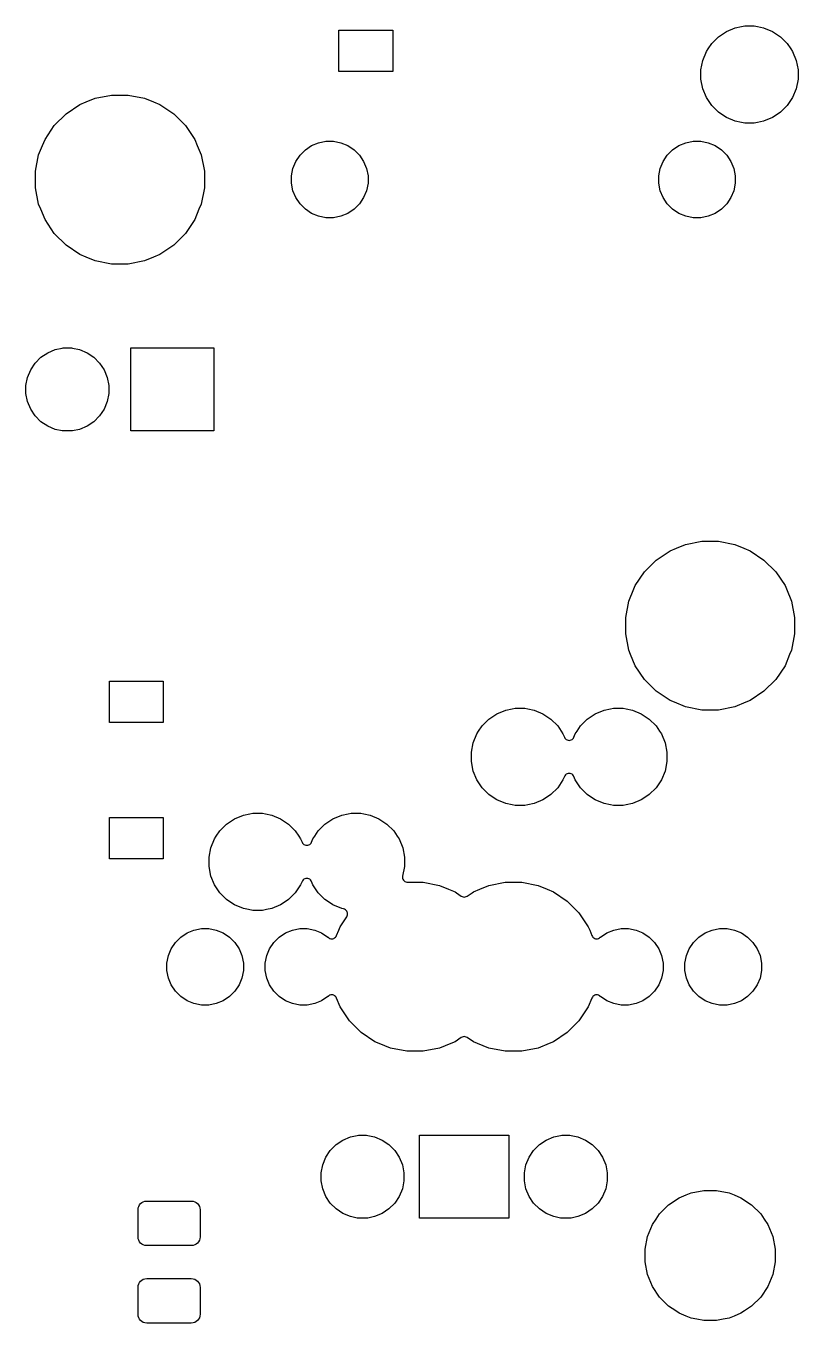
# Model space of a CAD drawing. Extents: x -9 to 373, y -109 to 9.
# Drawn here: x 121.55 to 140.24, y -108.63 to -77.25 of the extents above; entities that cross this region are included whole.
import ezdxf

# ---------------------------------------------------------------- set-up
doc = ezdxf.new("R2010")
doc.units = 0
doc.layers.add('BLACK', color=7, linetype='CONTINUOUS')

msp = doc.modelspace()

# ---------------------------------------------------------------- linework, layer by layer
at = {"layer": 'BLACK', "linetype": 'CONTINUOUS'}
for p, q in [((129.127, -78.351), (129.127, -77.349)), ((129.127, -77.349), (130.429, -77.349)), ((130.429, -77.349), (130.429, -78.351)), ((138.152, -77.6728), (138.315, -77.509)), ((138.315, -77.509), (138.508, -77.3803)), ((138.508, -77.3803), (138.722, -77.2917)), ((138.508, -77.3803), (138.508, -77.3803)), ((138.722, -77.2917), (138.873, -77.2616)), ((138.873, -77.2616), (138.949, -77.2465)), ((138.949, -77.2465), (139.181, -77.2465)), ((139.181, -77.2465), (139.257, -77.2616)), ((139.257, -77.2616), (139.408, -77.2917)), ((139.408, -77.2917), (139.622, -77.3803)), ((139.622, -77.3803), (139.622, -77.3803)), ((139.622, -77.3803), (139.815, -77.509)), ((139.815, -77.509), (139.978, -77.6728)), ((138.023, -77.8655), (138.066, -77.8013)), ((138.066, -77.8013), (138.152, -77.6728)), ((139.978, -77.6728), (140.064, -77.8013)), ((140.064, -77.8013), (140.107, -77.8655)), ((137.889, -78.3067), (137.934, -78.0795)), ((137.934, -78.0795), (138.023, -77.8655)), ((140.107, -77.8655), (140.196, -78.0795)), ((140.196, -78.0795), (140.241, -78.3067)), ((130.429, -78.351), (129.127, -78.351)), ((137.889, -78.5383), (137.889, -78.3067)), ((140.241, -78.3067), (140.241, -78.5383)), ((137.934, -78.7655), (137.889, -78.5383)), ((138.023, -78.9795), (137.934, -78.7655)), ((140.196, -78.7655), (140.107, -78.9795)), ((140.241, -78.5383), (140.196, -78.7655)), ((122.856, -79.1503), (123.011, -79.0865)), ((123.011, -79.0865), (123.229, -78.9962)), ((123.229, -78.9962), (123.624, -78.9176)), ((123.624, -78.9176), (124.026, -78.9176)), ((124.026, -78.9176), (124.421, -78.9962)), ((124.421, -78.9962), (124.639, -79.0865)), ((124.639, -79.0865), (124.794, -79.1503)), ((138.152, -79.1722), (138.023, -78.9795)), ((138.023, -78.9795), (138.023, -78.9795)), ((140.107, -78.9795), (139.978, -79.1722)), ((140.107, -78.9795), (140.107, -78.9795)), ((122.237, -79.659), (122.521, -79.3741)), ((122.521, -79.3741), (122.856, -79.1503)), ((124.794, -79.1503), (125.129, -79.3741)), ((125.129, -79.3741), (125.413, -79.659)), ((138.315, -79.336), (138.152, -79.1722)), ((138.372, -79.3741), (138.315, -79.336)), ((138.508, -79.4647), (138.372, -79.3741)), ((139.758, -79.3741), (139.622, -79.4647)), ((139.815, -79.336), (139.758, -79.3741)), ((139.978, -79.1722), (139.815, -79.336)), ((122.013, -79.9939), (122.237, -79.659)), ((125.413, -79.659), (125.637, -79.9939)), ((138.722, -79.5533), (138.508, -79.4647)), ((138.873, -79.5834), (138.722, -79.5533)), ((138.949, -79.5985), (138.873, -79.5834)), ((139.181, -79.5985), (138.949, -79.5985)), ((139.257, -79.5834), (139.181, -79.5985)), ((139.408, -79.5533), (139.257, -79.5834)), ((139.622, -79.4647), (139.408, -79.5533)), ((121.953, -80.1379), (122.013, -79.9939)), ((125.637, -79.9939), (125.697, -80.1379)), ((121.859, -80.366), (121.953, -80.1379)), ((125.697, -80.1379), (125.791, -80.366)), ((128.186, -80.3722), (128.315, -80.2432)), ((128.315, -80.2432), (128.466, -80.1419)), ((128.466, -80.1419), (128.635, -80.0721)), ((128.635, -80.0721), (128.814, -80.0365)), ((128.814, -80.0365), (128.996, -80.0365)), ((128.996, -80.0365), (129.175, -80.0721)), ((129.175, -80.0721), (129.344, -80.1419)), ((129.344, -80.1419), (129.495, -80.2432)), ((129.495, -80.2432), (129.624, -80.3722)), ((137.076, -80.3722), (137.205, -80.2432)), ((137.205, -80.2432), (137.356, -80.1419)), ((137.356, -80.1419), (137.525, -80.0721)), ((137.525, -80.0721), (137.704, -80.0365)), ((137.704, -80.0365), (137.886, -80.0365)), ((137.886, -80.0365), (138.065, -80.0721)), ((138.065, -80.0721), (138.234, -80.1419)), ((138.234, -80.1419), (138.385, -80.2432)), ((138.385, -80.2432), (138.514, -80.3722)), ((121.78, -80.7611), (121.859, -80.366)), ((125.791, -80.366), (125.87, -80.7611)), ((128.015, -80.6924), (128.084, -80.5239)), ((128.084, -80.5239), (128.186, -80.3722)), ((129.624, -80.3722), (129.726, -80.5239)), ((129.726, -80.5239), (129.795, -80.6924)), ((136.905, -80.6924), (136.974, -80.5239)), ((136.974, -80.5239), (137.076, -80.3722)), ((138.514, -80.3722), (138.616, -80.5239)), ((138.616, -80.5239), (138.685, -80.6924)), ((121.78, -81.1639), (121.78, -80.7611)), ((125.87, -80.7611), (125.87, -81.1639)), ((127.979, -80.8713), (128.015, -80.6924)), ((127.979, -81.0537), (127.979, -80.8713)), ((129.795, -80.6924), (129.831, -80.8713)), ((129.831, -80.8713), (129.831, -81.0537)), ((136.869, -80.8713), (136.905, -80.6924)), ((136.869, -81.0537), (136.869, -80.8713)), ((138.685, -80.6924), (138.721, -80.8713)), ((138.721, -80.8713), (138.721, -81.0537)), ((121.859, -81.559), (121.78, -81.1639)), ((125.87, -81.1639), (125.791, -81.559)), ((128.015, -81.2326), (127.979, -81.0537)), ((128.084, -81.4011), (128.015, -81.2326)), ((129.795, -81.2326), (129.726, -81.4011)), ((129.831, -81.0537), (129.795, -81.2326)), ((136.905, -81.2326), (136.869, -81.0537)), ((136.974, -81.4011), (136.905, -81.2326)), ((138.685, -81.2326), (138.616, -81.4011)), ((138.721, -81.0537), (138.685, -81.2326)), ((121.91, -81.6818), (121.859, -81.559)), ((125.791, -81.559), (125.74, -81.6818)), ((128.186, -81.5528), (128.084, -81.4011)), ((128.315, -81.6818), (128.186, -81.5528)), ((129.624, -81.5528), (129.495, -81.6818)), ((129.726, -81.4011), (129.624, -81.5528)), ((137.076, -81.5528), (136.974, -81.4011)), ((137.205, -81.6818), (137.076, -81.5528)), ((138.514, -81.5528), (138.385, -81.6818)), ((138.616, -81.4011), (138.514, -81.5528)), ((122.013, -81.9311), (121.91, -81.6818)), ((125.74, -81.6818), (125.637, -81.9311)), ((128.466, -81.7831), (128.315, -81.6818)), ((128.635, -81.8529), (128.466, -81.7831)), ((128.814, -81.8885), (128.635, -81.8529)), ((128.996, -81.8885), (128.814, -81.8885)), ((129.175, -81.8529), (128.996, -81.8885)), ((129.344, -81.7831), (129.175, -81.8529)), ((129.495, -81.6818), (129.344, -81.7831)), ((137.356, -81.7831), (137.205, -81.6818)), ((137.525, -81.8529), (137.356, -81.7831)), ((137.704, -81.8885), (137.525, -81.8529)), ((137.886, -81.8885), (137.704, -81.8885)), ((138.065, -81.8529), (137.886, -81.8885)), ((138.234, -81.7831), (138.065, -81.8529)), ((138.385, -81.6818), (138.234, -81.7831)), ((122.237, -82.266), (122.013, -81.9311)), ((125.637, -81.9311), (125.413, -82.266)), ((122.521, -82.5509), (122.237, -82.266)), ((125.413, -82.266), (125.129, -82.5509)), ((122.856, -82.7747), (122.521, -82.5509)), ((123.011, -82.8385), (122.856, -82.7747)), ((123.229, -82.9288), (123.011, -82.8385)), ((124.639, -82.8385), (124.421, -82.9288)), ((124.794, -82.7747), (124.639, -82.8385)), ((125.129, -82.5509), (124.794, -82.7747)), ((123.624, -83.0074), (123.229, -82.9288)), ((124.026, -83.0074), (123.624, -83.0074)), ((124.421, -82.9288), (124.026, -83.0074)), ((122.262, -85.0776), (122.432, -85.0439)), ((122.432, -85.0439), (122.456, -85.039)), ((122.456, -85.039), (122.654, -85.039)), ((122.654, -85.039), (122.678, -85.0439)), ((122.678, -85.0439), (122.848, -85.0776)), ((124.091, -87.046), (124.091, -85.039)), ((124.091, -85.039), (126.099, -85.039)), ((126.099, -85.039), (126.099, -87.046)), ((121.776, -85.4028), (121.915, -85.263)), ((121.915, -85.263), (122.08, -85.1532)), ((122.08, -85.1532), (122.262, -85.0776)), ((122.848, -85.0776), (123.03, -85.1532)), ((123.03, -85.1532), (123.195, -85.263)), ((123.195, -85.263), (123.334, -85.4028)), ((121.59, -85.7498), (121.666, -85.5672)), ((121.666, -85.5672), (121.776, -85.4028)), ((123.334, -85.4028), (123.444, -85.5672)), ((123.444, -85.5672), (123.52, -85.7498)), ((121.551, -85.9437), (121.59, -85.7498)), ((121.551, -86.1413), (121.551, -85.9437)), ((123.52, -85.7498), (123.558, -85.9437)), ((123.558, -85.9437), (123.558, -86.1413)), ((121.59, -86.3352), (121.551, -86.1413)), ((123.558, -86.1413), (123.52, -86.3352)), ((121.666, -86.5178), (121.59, -86.3352)), ((121.776, -86.6822), (121.666, -86.5178)), ((123.444, -86.5178), (123.334, -86.6822)), ((123.52, -86.3352), (123.444, -86.5178)), ((121.915, -86.822), (121.776, -86.6822)), ((122.08, -86.9318), (121.915, -86.822)), ((122.262, -87.0074), (122.08, -86.9318)), ((123.03, -86.9318), (122.848, -87.0074)), ((123.195, -86.822), (123.03, -86.9318)), ((123.334, -86.6822), (123.195, -86.822)), ((122.429, -87.0405), (122.262, -87.0074)), ((122.456, -87.046), (122.429, -87.0405)), ((122.654, -87.046), (122.456, -87.046)), ((122.681, -87.0405), (122.654, -87.046)), ((122.848, -87.0074), (122.681, -87.0405)), ((126.099, -87.046), (124.091, -87.046)), ((137.516, -89.7912), (137.911, -89.7126)), ((137.911, -89.7126), (138.314, -89.7126)), ((138.314, -89.7126), (138.709, -89.7912)), ((136.809, -90.1691), (137.144, -89.9453)), ((137.144, -89.9453), (137.298, -89.8815)), ((137.298, -89.8815), (137.516, -89.7912)), ((138.709, -89.7912), (138.927, -89.8815)), ((138.927, -89.8815), (139.081, -89.9453)), ((139.081, -89.9453), (139.416, -90.1691)), ((136.524, -90.454), (136.809, -90.1691)), ((139.416, -90.1691), (139.701, -90.454)), ((136.3, -90.7889), (136.524, -90.454)), ((139.701, -90.454), (139.925, -90.7889)), ((136.146, -91.161), (136.267, -90.8682)), ((136.267, -90.8682), (136.3, -90.7889)), ((139.925, -90.7889), (139.958, -90.8682)), ((139.958, -90.8682), (140.079, -91.161)), ((136.068, -91.5561), (136.146, -91.161)), ((140.079, -91.161), (140.157, -91.5561)), ((136.068, -91.9589), (136.068, -91.5561)), ((140.157, -91.5561), (140.157, -91.9589)), ((136.146, -92.354), (136.068, -91.9589)), ((140.157, -91.9589), (140.079, -92.354)), ((136.188, -92.4538), (136.146, -92.354)), ((136.3, -92.7261), (136.188, -92.4538)), ((140.037, -92.4538), (139.925, -92.7261)), ((140.079, -92.354), (140.037, -92.4538)), ((136.524, -93.061), (136.3, -92.7261)), ((139.925, -92.7261), (139.701, -93.061)), ((123.571, -94.101), (123.571, -93.099)), ((123.571, -93.099), (124.873, -93.099)), ((124.873, -93.099), (124.873, -94.101)), ((136.809, -93.3459), (136.524, -93.061)), ((139.701, -93.061), (139.416, -93.3459)), ((137.144, -93.5697), (136.809, -93.3459)), ((139.416, -93.3459), (139.081, -93.5697)), ((132.952, -93.8903), (133.166, -93.8017)), ((133.166, -93.8017), (133.317, -93.7716)), ((133.317, -93.7716), (133.393, -93.7565)), ((133.393, -93.7565), (133.625, -93.7565)), ((133.625, -93.7565), (133.7, -93.7716)), ((133.7, -93.7716), (133.852, -93.8017)), ((133.852, -93.8017), (134.066, -93.8903)), ((135.333, -93.8903), (135.547, -93.8017)), ((135.547, -93.8017), (135.698, -93.7716)), ((135.698, -93.7716), (135.774, -93.7565)), ((135.774, -93.7565), (136.006, -93.7565)), ((136.006, -93.7565), (136.082, -93.7716)), ((136.082, -93.7716), (136.233, -93.8017)), ((136.233, -93.8017), (136.447, -93.8903)), ((137.246, -93.6118), (137.144, -93.5697)), ((137.516, -93.7238), (137.246, -93.6118)), ((137.911, -93.8024), (137.516, -93.7238)), ((138.314, -93.8024), (137.911, -93.8024)), ((138.709, -93.7238), (138.314, -93.8024)), ((138.979, -93.6118), (138.709, -93.7238)), ((139.081, -93.5697), (138.979, -93.6118)), ((124.873, -94.101), (123.571, -94.101)), ((132.595, -94.1828), (132.759, -94.019)), ((132.759, -94.019), (132.952, -93.8903)), ((132.952, -93.8903), (132.952, -93.8903)), ((134.066, -93.8903), (134.066, -93.8903)), ((134.066, -93.8903), (134.258, -94.019)), ((134.258, -94.019), (134.422, -94.1828)), ((134.977, -94.1828), (135.14, -94.019)), ((135.14, -94.019), (135.333, -93.8903)), ((135.333, -93.8903), (135.333, -93.8903)), ((136.447, -93.8903), (136.447, -93.8903)), ((136.447, -93.8903), (136.64, -94.019)), ((136.64, -94.019), (136.803, -94.1828)), ((132.378, -94.5895), (132.467, -94.3755)), ((132.467, -94.3755), (132.509, -94.3113)), ((132.509, -94.3113), (132.595, -94.1828)), ((134.422, -94.1828), (134.508, -94.3113)), ((134.508, -94.3113), (134.551, -94.3755)), ((134.551, -94.3755), (134.584, -94.4551)), ((134.584, -94.4551), (134.595, -94.4767)), ((134.803, -94.4767), (134.815, -94.4551)), ((134.815, -94.4551), (134.848, -94.3755)), ((134.848, -94.3755), (134.891, -94.3113)), ((134.891, -94.3113), (134.977, -94.1828)), ((136.803, -94.1828), (136.889, -94.3113)), ((136.889, -94.3113), (136.932, -94.3755)), ((136.932, -94.3755), (137.021, -94.5895)), ((132.333, -94.8167), (132.378, -94.5895)), ((134.595, -94.4767), (134.611, -94.4956)), ((134.611, -94.4956), (134.63, -94.5112)), ((134.63, -94.5112), (134.652, -94.5227)), ((134.652, -94.5227), (134.675, -94.5298)), ((134.675, -94.5298), (134.699, -94.5322)), ((134.699, -94.5322), (134.724, -94.5298)), ((134.724, -94.5298), (134.747, -94.5227)), ((134.747, -94.5227), (134.769, -94.5112)), ((134.769, -94.5112), (134.788, -94.4956)), ((134.788, -94.4956), (134.803, -94.4767)), ((137.021, -94.5895), (137.066, -94.8167)), ((132.333, -95.0483), (132.333, -94.8167)), ((132.378, -95.2755), (132.333, -95.0483)), ((137.066, -95.0483), (137.021, -95.2755)), ((137.066, -94.8167), (137.066, -95.0483)), ((132.467, -95.4895), (132.378, -95.2755)), ((134.584, -95.4099), (134.551, -95.4895)), ((134.595, -95.3883), (134.584, -95.4099)), ((134.611, -95.3694), (134.595, -95.3883)), ((134.63, -95.3538), (134.611, -95.3694)), ((134.652, -95.3423), (134.63, -95.3538)), ((134.675, -95.3352), (134.652, -95.3423)), ((134.699, -95.3328), (134.675, -95.3352)), ((134.724, -95.3352), (134.699, -95.3328)), ((134.747, -95.3423), (134.724, -95.3352)), ((134.769, -95.3538), (134.747, -95.3423)), ((134.788, -95.3694), (134.769, -95.3538)), ((134.803, -95.3883), (134.788, -95.3694)), ((134.815, -95.4099), (134.803, -95.3883)), ((134.848, -95.4895), (134.815, -95.4099)), ((137.021, -95.2755), (136.932, -95.4895)), ((132.595, -95.6822), (132.467, -95.4895)), ((132.467, -95.4895), (132.467, -95.4895)), ((132.759, -95.846), (132.595, -95.6822)), ((134.422, -95.6822), (134.258, -95.846)), ((134.551, -95.4895), (134.422, -95.6822)), ((134.551, -95.4895), (134.551, -95.4895)), ((134.977, -95.6822), (134.848, -95.4895)), ((134.848, -95.4895), (134.848, -95.4895)), ((135.14, -95.846), (134.977, -95.6822)), ((136.803, -95.6822), (136.64, -95.846)), ((136.932, -95.4895), (136.803, -95.6822)), ((136.932, -95.4895), (136.932, -95.4895)), ((132.888, -95.9318), (132.759, -95.846)), ((132.952, -95.9747), (132.888, -95.9318)), ((133.166, -96.0633), (132.952, -95.9747)), ((134.066, -95.9747), (133.852, -96.0633)), ((134.13, -95.9318), (134.066, -95.9747)), ((134.258, -95.846), (134.13, -95.9318)), ((135.269, -95.9318), (135.14, -95.846)), ((135.333, -95.9747), (135.269, -95.9318)), ((135.547, -96.0633), (135.333, -95.9747)), ((136.447, -95.9747), (136.233, -96.0633)), ((136.511, -95.9318), (136.447, -95.9747)), ((136.64, -95.846), (136.511, -95.9318)), ((126.602, -96.4303), (126.816, -96.3417)), ((126.816, -96.3417), (126.967, -96.3116)), ((126.967, -96.3116), (127.043, -96.2965)), ((127.043, -96.2965), (127.275, -96.2965)), ((127.275, -96.2965), (127.35, -96.3116)), ((127.35, -96.3116), (127.502, -96.3417)), ((127.502, -96.3417), (127.716, -96.4303)), ((128.983, -96.4303), (129.197, -96.3417)), ((129.197, -96.3417), (129.348, -96.3116)), ((129.348, -96.3116), (129.424, -96.2965)), ((129.424, -96.2965), (129.656, -96.2965)), ((129.656, -96.2965), (129.732, -96.3116)), ((129.732, -96.3116), (129.883, -96.3417)), ((129.883, -96.3417), (130.097, -96.4303)), ((133.317, -96.0934), (133.166, -96.0633)), ((133.393, -96.1085), (133.317, -96.0934)), ((133.625, -96.1085), (133.393, -96.1085)), ((133.7, -96.0934), (133.625, -96.1085)), ((133.852, -96.0633), (133.7, -96.0934)), ((135.698, -96.0934), (135.547, -96.0633)), ((135.774, -96.1085), (135.698, -96.0934)), ((136.006, -96.1085), (135.774, -96.1085)), ((136.082, -96.0934), (136.006, -96.1085)), ((136.233, -96.0633), (136.082, -96.0934)), ((123.571, -97.401), (123.571, -96.399)), ((123.571, -96.399), (124.873, -96.399)), ((124.873, -96.399), (124.873, -97.401)), ((126.245, -96.7228), (126.409, -96.559)), ((126.409, -96.559), (126.602, -96.4303)), ((126.602, -96.4303), (126.602, -96.4303)), ((127.716, -96.4303), (127.716, -96.4303)), ((127.716, -96.4303), (127.908, -96.559)), ((127.908, -96.559), (128.072, -96.7228)), ((128.627, -96.7228), (128.79, -96.559)), ((128.79, -96.559), (128.983, -96.4303)), ((128.983, -96.4303), (128.983, -96.4303)), ((130.097, -96.4303), (130.097, -96.4303)), ((130.097, -96.4303), (130.29, -96.559)), ((130.29, -96.559), (130.453, -96.7228)), ((126.028, -97.1295), (126.117, -96.9155)), ((126.117, -96.9155), (126.159, -96.8513)), ((126.159, -96.8513), (126.245, -96.7228)), ((128.072, -96.7228), (128.158, -96.8513)), ((128.158, -96.8513), (128.201, -96.9155)), ((128.201, -96.9155), (128.234, -96.9951)), ((128.465, -96.9951), (128.498, -96.9155)), ((128.498, -96.9155), (128.541, -96.8513)), ((128.541, -96.8513), (128.627, -96.7228)), ((130.453, -96.7228), (130.539, -96.8513)), ((130.539, -96.8513), (130.582, -96.9155)), ((130.582, -96.9155), (130.671, -97.1295)), ((125.983, -97.3567), (126.028, -97.1295)), ((128.234, -96.9951), (128.245, -97.0167)), ((128.245, -97.0167), (128.261, -97.0356)), ((128.261, -97.0356), (128.28, -97.0512)), ((128.28, -97.0512), (128.302, -97.0627)), ((128.302, -97.0627), (128.325, -97.0698)), ((128.325, -97.0698), (128.349, -97.0722)), ((128.349, -97.0722), (128.374, -97.0698)), ((128.374, -97.0698), (128.397, -97.0627)), ((128.397, -97.0627), (128.419, -97.0512)), ((128.419, -97.0512), (128.438, -97.0356)), ((128.438, -97.0356), (128.453, -97.0167)), ((128.453, -97.0167), (128.465, -96.9951)), ((130.671, -97.1295), (130.671, -97.1295)), ((130.671, -97.1295), (130.716, -97.3567)), ((124.873, -97.401), (123.571, -97.401)), ((125.983, -97.5883), (125.983, -97.3567)), ((126.028, -97.8155), (125.983, -97.5883)), ((130.716, -97.5883), (130.67, -97.8182)), ((130.716, -97.3567), (130.716, -97.5883)), ((126.117, -98.0295), (126.028, -97.8155)), ((128.261, -97.9094), (128.245, -97.9283)), ((128.28, -97.8938), (128.261, -97.9094)), ((128.302, -97.8823), (128.28, -97.8938)), ((128.325, -97.8752), (128.302, -97.8823)), ((128.349, -97.8728), (128.325, -97.8752)), ((128.374, -97.8752), (128.349, -97.8728)), ((128.397, -97.8823), (128.374, -97.8752)), ((128.419, -97.8938), (128.397, -97.8823)), ((128.438, -97.9094), (128.419, -97.8938)), ((128.453, -97.9283), (128.438, -97.9094)), ((130.67, -97.8182), (130.668, -97.8426)), ((130.668, -97.8426), (130.67, -97.867)), ((130.67, -97.867), (130.677, -97.8904)), ((130.677, -97.8904), (130.689, -97.912)), ((130.689, -97.912), (130.704, -97.931)), ((126.245, -98.2222), (126.117, -98.0295)), ((126.117, -98.0295), (126.117, -98.0295)), ((126.409, -98.386), (126.245, -98.2222)), ((128.072, -98.2222), (127.908, -98.386)), ((128.201, -98.0295), (128.072, -98.2222)), ((128.234, -97.9499), (128.201, -98.0295)), ((128.201, -98.0295), (128.201, -98.0295)), ((128.245, -97.9283), (128.234, -97.9499)), ((128.465, -97.9499), (128.453, -97.9283)), ((128.498, -98.0295), (128.465, -97.9499)), ((128.627, -98.2222), (128.498, -98.0295)), ((128.498, -98.0295), (128.498, -98.0295)), ((128.79, -98.386), (128.627, -98.2222)), ((130.704, -97.931), (130.723, -97.9465)), ((130.723, -97.9465), (130.745, -97.9581)), ((130.745, -97.9581), (130.768, -97.9652)), ((130.768, -97.9652), (130.793, -97.9676)), ((130.793, -97.9676), (131.17, -97.9676)), ((131.17, -97.9676), (131.565, -98.0462)), ((131.565, -98.0462), (131.783, -98.1365)), ((131.783, -98.1365), (131.937, -98.2003)), ((131.937, -98.2003), (131.97, -98.2222)), ((131.97, -98.2222), (132.09, -98.3023)), ((132.229, -98.3023), (132.349, -98.2222)), ((132.349, -98.2222), (132.381, -98.2003)), ((132.381, -98.2003), (132.536, -98.1365)), ((132.536, -98.1365), (132.754, -98.0462)), ((132.754, -98.0462), (133.149, -97.9676)), ((133.149, -97.9676), (133.551, -97.9676)), ((133.551, -97.9676), (133.946, -98.0462)), ((133.946, -98.0462), (134.164, -98.1365)), ((134.164, -98.1365), (134.319, -98.2003)), ((134.319, -98.2003), (134.654, -98.4241)), ((126.466, -98.4241), (126.409, -98.386)), ((126.602, -98.5147), (126.466, -98.4241)), ((126.816, -98.6033), (126.602, -98.5147)), ((127.716, -98.5147), (127.502, -98.6033)), ((127.851, -98.4241), (127.716, -98.5147)), ((127.908, -98.386), (127.851, -98.4241)), ((128.847, -98.4241), (128.79, -98.386)), ((128.983, -98.5147), (128.847, -98.4241)), ((129.197, -98.6033), (128.983, -98.5147)), ((132.09, -98.3023), (132.112, -98.3138)), ((132.112, -98.3138), (132.135, -98.3209)), ((132.135, -98.3209), (132.159, -98.3233)), ((132.159, -98.3233), (132.184, -98.3209)), ((132.184, -98.3209), (132.207, -98.3138)), ((132.207, -98.3138), (132.229, -98.3023)), ((134.654, -98.4241), (134.938, -98.709)), ((126.94, -98.6281), (126.816, -98.6033)), ((127.043, -98.6485), (126.94, -98.6281)), ((127.275, -98.6485), (127.043, -98.6485)), ((127.377, -98.6281), (127.275, -98.6485)), ((127.502, -98.6033), (127.377, -98.6281)), ((129.157, -99.0439), (129.317, -98.8034)), ((129.238, -98.6114), (129.197, -98.6033)), ((129.261, -98.6185), (129.238, -98.6114)), ((129.283, -98.6301), (129.261, -98.6185)), ((129.302, -98.6456), (129.283, -98.6301)), ((129.317, -98.6646), (129.302, -98.6456)), ((129.329, -98.6862), (129.317, -98.6646)), ((129.317, -98.8034), (129.329, -98.7818)), ((129.336, -98.7096), (129.329, -98.6862)), ((129.329, -98.7818), (129.336, -98.7584)), ((129.338, -98.734), (129.336, -98.7096)), ((129.336, -98.7584), (129.338, -98.734)), ((134.938, -98.709), (135.162, -99.0439)), ((125.45, -99.1919), (125.619, -99.1221)), ((125.619, -99.1221), (125.798, -99.0865)), ((125.798, -99.0865), (125.98, -99.0865)), ((125.98, -99.0865), (126.159, -99.1221)), ((126.159, -99.1221), (126.327, -99.1919)), ((127.831, -99.1919), (128, -99.1221)), ((128, -99.1221), (128.179, -99.0865)), ((128.179, -99.0865), (128.361, -99.0865)), ((128.361, -99.0865), (128.54, -99.1221)), ((128.54, -99.1221), (128.709, -99.1919)), ((129.068, -99.2569), (129.121, -99.129)), ((129.121, -99.129), (129.157, -99.0439)), ((135.162, -99.0439), (135.197, -99.129)), ((135.197, -99.129), (135.25, -99.2569)), ((135.61, -99.1919), (135.779, -99.1221)), ((135.779, -99.1221), (135.958, -99.0865)), ((135.958, -99.0865), (136.14, -99.0865)), ((136.14, -99.0865), (136.319, -99.1221)), ((136.319, -99.1221), (136.487, -99.1919)), ((137.991, -99.1919), (138.16, -99.1221)), ((138.16, -99.1221), (138.339, -99.0865)), ((138.339, -99.0865), (138.521, -99.0865)), ((138.521, -99.0865), (138.7, -99.1221)), ((138.7, -99.1221), (138.869, -99.1919)), ((125.068, -99.5739), (125.169, -99.4222)), ((125.169, -99.4222), (125.298, -99.2932)), ((125.298, -99.2932), (125.45, -99.1919)), ((126.327, -99.1919), (126.479, -99.2932)), ((126.479, -99.2932), (126.608, -99.4222)), ((126.608, -99.4222), (126.709, -99.5739)), ((127.449, -99.5739), (127.551, -99.4222)), ((127.551, -99.4222), (127.68, -99.2932)), ((127.68, -99.2932), (127.831, -99.1919)), ((128.709, -99.1919), (128.86, -99.2932)), ((128.86, -99.2932), (128.864, -99.2974)), ((128.864, -99.2974), (128.883, -99.313)), ((128.883, -99.313), (128.905, -99.3245)), ((128.905, -99.3245), (128.928, -99.3316)), ((128.928, -99.3316), (128.953, -99.334)), ((128.953, -99.334), (128.977, -99.3316)), ((128.977, -99.3316), (129.001, -99.3245)), ((129.001, -99.3245), (129.022, -99.313)), ((129.022, -99.313), (129.041, -99.2974)), ((129.041, -99.2974), (129.057, -99.2785)), ((129.057, -99.2785), (129.068, -99.2569)), ((135.25, -99.2569), (135.262, -99.2785)), ((135.262, -99.2785), (135.277, -99.2974)), ((135.277, -99.2974), (135.296, -99.313)), ((135.296, -99.313), (135.318, -99.3245)), ((135.318, -99.3245), (135.341, -99.3316)), ((135.341, -99.3316), (135.366, -99.334)), ((135.366, -99.334), (135.39, -99.3316)), ((135.39, -99.3316), (135.414, -99.3245)), ((135.414, -99.3245), (135.435, -99.313)), ((135.435, -99.313), (135.454, -99.2974)), ((135.454, -99.2974), (135.458, -99.2932)), ((135.458, -99.2932), (135.61, -99.1919)), ((136.487, -99.1919), (136.639, -99.2932)), ((136.639, -99.2932), (136.768, -99.4222)), ((136.768, -99.4222), (136.869, -99.5739)), ((137.609, -99.5739), (137.711, -99.4222)), ((137.711, -99.4222), (137.84, -99.2932)), ((137.84, -99.2932), (137.991, -99.1919)), ((138.869, -99.1919), (139.02, -99.2932)), ((139.02, -99.2932), (139.149, -99.4222)), ((139.149, -99.4222), (139.251, -99.5739)), ((124.963, -99.9213), (124.998, -99.7424)), ((124.998, -99.7424), (125.068, -99.5739)), ((126.709, -99.5739), (126.779, -99.7424)), ((126.779, -99.7424), (126.815, -99.9213)), ((127.344, -99.9213), (127.38, -99.7424)), ((127.38, -99.7424), (127.449, -99.5739)), ((136.869, -99.5739), (136.939, -99.7424)), ((136.939, -99.7424), (136.975, -99.9213)), ((137.504, -99.9213), (137.54, -99.7424)), ((137.54, -99.7424), (137.609, -99.5739)), ((139.251, -99.5739), (139.32, -99.7424)), ((139.32, -99.7424), (139.356, -99.9213)), ((124.963, -100.104), (124.963, -99.9213)), ((124.998, -100.283), (124.963, -100.104)), ((126.815, -100.104), (126.779, -100.283)), ((126.815, -99.9213), (126.815, -100.104)), ((127.344, -100.104), (127.344, -99.9213)), ((127.38, -100.283), (127.344, -100.104)), ((136.975, -100.104), (136.939, -100.283)), ((136.975, -99.9213), (136.975, -100.104)), ((137.504, -100.104), (137.504, -99.9213)), ((137.54, -100.283), (137.504, -100.104)), ((139.356, -100.104), (139.32, -100.283)), ((139.356, -99.9213), (139.356, -100.104)), ((125.068, -100.451), (124.998, -100.283)), ((126.779, -100.283), (126.709, -100.451)), ((127.449, -100.451), (127.38, -100.283)), ((136.939, -100.283), (136.869, -100.451)), ((137.609, -100.451), (137.54, -100.283)), ((139.32, -100.283), (139.251, -100.451)), ((125.169, -100.603), (125.068, -100.451)), ((125.298, -100.732), (125.169, -100.603)), ((125.45, -100.833), (125.298, -100.732)), ((126.479, -100.732), (126.327, -100.833)), ((126.608, -100.603), (126.479, -100.732)), ((126.709, -100.451), (126.608, -100.603)), ((127.551, -100.603), (127.449, -100.451)), ((127.68, -100.732), (127.551, -100.603)), ((127.831, -100.833), (127.68, -100.732)), ((128.86, -100.732), (128.709, -100.833)), ((128.864, -100.728), (128.86, -100.732)), ((128.883, -100.712), (128.864, -100.728)), ((128.905, -100.7), (128.883, -100.712)), ((128.928, -100.693), (128.905, -100.7)), ((128.953, -100.691), (128.928, -100.693)), ((128.977, -100.693), (128.953, -100.691)), ((129.001, -100.7), (128.977, -100.693)), ((129.022, -100.712), (129.001, -100.7)), ((129.041, -100.728), (129.022, -100.712)), ((129.057, -100.747), (129.041, -100.728)), ((129.068, -100.768), (129.057, -100.747)), ((135.262, -100.747), (135.25, -100.768)), ((135.277, -100.728), (135.262, -100.747)), ((135.296, -100.712), (135.277, -100.728)), ((135.318, -100.7), (135.296, -100.712)), ((135.341, -100.693), (135.318, -100.7)), ((135.366, -100.691), (135.341, -100.693)), ((135.39, -100.693), (135.366, -100.691)), ((135.414, -100.7), (135.39, -100.693)), ((135.435, -100.712), (135.414, -100.7)), ((135.454, -100.728), (135.435, -100.712)), ((135.458, -100.732), (135.454, -100.728)), ((135.61, -100.833), (135.458, -100.732)), ((136.639, -100.732), (136.487, -100.833)), ((136.768, -100.603), (136.639, -100.732)), ((136.869, -100.451), (136.768, -100.603)), ((137.711, -100.603), (137.609, -100.451)), ((137.84, -100.732), (137.711, -100.603)), ((137.991, -100.833), (137.84, -100.732)), ((139.02, -100.732), (138.869, -100.833)), ((139.149, -100.603), (139.02, -100.732)), ((139.251, -100.451), (139.149, -100.603)), ((125.619, -100.903), (125.45, -100.833)), ((125.798, -100.938), (125.619, -100.903)), ((125.98, -100.938), (125.798, -100.938)), ((126.159, -100.903), (125.98, -100.938)), ((126.327, -100.833), (126.159, -100.903)), ((128, -100.903), (127.831, -100.833)), ((128.179, -100.938), (128, -100.903)), ((128.361, -100.938), (128.179, -100.938)), ((128.54, -100.903), (128.361, -100.938)), ((128.709, -100.833), (128.54, -100.903)), ((129.157, -100.981), (129.068, -100.768)), ((129.38, -101.316), (129.157, -100.981)), ((135.162, -100.981), (134.938, -101.316)), ((135.25, -100.768), (135.162, -100.981)), ((135.779, -100.903), (135.61, -100.833)), ((135.958, -100.938), (135.779, -100.903)), ((136.14, -100.938), (135.958, -100.938)), ((136.319, -100.903), (136.14, -100.938)), ((136.487, -100.833), (136.319, -100.903)), ((138.16, -100.903), (137.991, -100.833)), ((138.339, -100.938), (138.16, -100.903)), ((138.521, -100.938), (138.339, -100.938)), ((138.7, -100.903), (138.521, -100.938)), ((138.869, -100.833), (138.7, -100.903)), ((129.665, -101.601), (129.38, -101.316)), ((134.938, -101.316), (134.654, -101.601)), ((130, -101.825), (129.665, -101.601)), ((134.654, -101.601), (134.319, -101.825)), ((130.101, -101.866), (130, -101.825)), ((130.372, -101.979), (130.101, -101.866)), ((130.767, -102.057), (130.372, -101.979)), ((131.565, -101.979), (131.17, -102.057)), ((131.837, -101.866), (131.565, -101.979)), ((131.937, -101.825), (131.837, -101.866)), ((132.09, -101.723), (131.937, -101.825)), ((132.112, -101.711), (132.09, -101.723)), ((132.135, -101.704), (132.112, -101.711)), ((132.159, -101.702), (132.135, -101.704)), ((132.184, -101.704), (132.159, -101.702)), ((132.207, -101.711), (132.184, -101.704)), ((132.229, -101.723), (132.207, -101.711)), ((132.381, -101.825), (132.229, -101.723)), ((132.482, -101.866), (132.381, -101.825)), ((132.754, -101.979), (132.482, -101.866)), ((133.149, -102.057), (132.754, -101.979)), ((133.946, -101.979), (133.551, -102.057)), ((134.218, -101.866), (133.946, -101.979)), ((134.319, -101.825), (134.218, -101.866)), ((131.17, -102.057), (130.767, -102.057)), ((133.551, -102.057), (133.149, -102.057)), ((129.223, -104.203), (129.406, -104.128)), ((129.406, -104.128), (129.572, -104.094)), ((129.572, -104.094), (129.6, -104.089)), ((129.6, -104.089), (129.798, -104.089)), ((129.798, -104.089), (129.825, -104.094)), ((129.825, -104.094), (129.991, -104.128)), ((129.991, -104.128), (130.174, -104.203)), ((131.076, -106.096), (131.076, -104.089)), ((131.076, -104.089), (133.242, -104.089)), ((133.242, -104.089), (133.242, -106.096)), ((134.145, -104.203), (134.327, -104.128)), ((134.327, -104.128), (134.494, -104.094)), ((134.494, -104.094), (134.521, -104.089)), ((134.521, -104.089), (134.719, -104.089)), ((134.719, -104.089), (134.746, -104.094)), ((134.746, -104.094), (134.913, -104.128)), ((134.913, -104.128), (135.095, -104.203)), ((128.809, -104.617), (128.919, -104.453)), ((128.919, -104.453), (129.059, -104.313)), ((129.059, -104.313), (129.223, -104.203)), ((130.174, -104.203), (130.338, -104.313)), ((130.338, -104.313), (130.478, -104.453)), ((130.478, -104.453), (130.588, -104.617)), ((133.731, -104.617), (133.841, -104.453)), ((133.841, -104.453), (133.98, -104.313)), ((133.98, -104.313), (134.145, -104.203)), ((135.095, -104.203), (135.26, -104.313)), ((135.26, -104.313), (135.399, -104.453)), ((135.399, -104.453), (135.509, -104.617)), ((128.695, -104.994), (128.734, -104.8)), ((128.734, -104.8), (128.809, -104.617)), ((130.588, -104.617), (130.664, -104.8)), ((130.664, -104.8), (130.702, -104.994)), ((133.617, -104.994), (133.655, -104.8)), ((133.655, -104.8), (133.731, -104.617)), ((135.509, -104.617), (135.585, -104.8)), ((135.585, -104.8), (135.624, -104.994)), ((128.695, -105.191), (128.695, -104.994)), ((130.702, -104.994), (130.702, -105.191)), ((133.617, -105.191), (133.617, -104.994)), ((135.624, -104.994), (135.624, -105.191)), ((128.734, -105.385), (128.695, -105.191)), ((128.809, -105.568), (128.734, -105.385)), ((130.664, -105.385), (130.588, -105.568)), ((130.702, -105.191), (130.664, -105.385)), ((133.655, -105.385), (133.617, -105.191)), ((133.731, -105.568), (133.655, -105.385)), ((135.585, -105.385), (135.509, -105.568)), ((135.624, -105.191), (135.585, -105.385)), ((137.653, -105.483), (137.957, -105.422)), ((137.957, -105.422), (138.268, -105.422)), ((138.268, -105.422), (138.572, -105.483)), ((124.3, -105.772), (124.326, -105.741)), ((124.326, -105.741), (124.357, -105.716)), ((124.357, -105.716), (124.392, -105.697)), ((124.392, -105.697), (124.431, -105.685)), ((124.431, -105.685), (124.478, -105.68)), ((124.478, -105.68), (125.554, -105.68)), ((125.554, -105.68), (125.6, -105.685)), ((125.6, -105.685), (125.639, -105.697)), ((125.639, -105.697), (125.674, -105.716)), ((125.674, -105.716), (125.706, -105.741)), ((125.706, -105.741), (125.731, -105.772)), ((128.919, -105.732), (128.809, -105.568)), ((129.059, -105.872), (128.919, -105.732)), ((130.478, -105.732), (130.338, -105.872)), ((130.588, -105.568), (130.478, -105.732)), ((133.841, -105.732), (133.731, -105.568)), ((133.98, -105.872), (133.841, -105.732)), ((135.399, -105.732), (135.26, -105.872)), ((135.509, -105.568), (135.399, -105.732)), ((137.108, -105.774), (137.366, -105.602)), ((137.366, -105.602), (137.534, -105.532)), ((137.366, -105.602), (137.366, -105.602)), ((137.534, -105.532), (137.653, -105.483)), ((138.572, -105.483), (138.691, -105.532)), ((138.691, -105.532), (138.859, -105.602)), ((138.859, -105.602), (138.859, -105.602)), ((138.859, -105.602), (139.117, -105.774)), ((124.265, -105.893), (124.269, -105.847)), ((124.265, -106.544), (124.265, -105.893)), ((124.269, -105.847), (124.281, -105.808)), ((124.281, -105.808), (124.3, -105.772)), ((125.731, -105.772), (125.75, -105.808)), ((125.75, -105.808), (125.762, -105.847)), ((125.762, -105.847), (125.767, -105.893)), ((125.767, -105.893), (125.767, -106.544)), ((129.223, -105.982), (129.059, -105.872)), ((129.406, -106.057), (129.223, -105.982)), ((129.572, -106.091), (129.406, -106.057)), ((129.991, -106.057), (129.825, -106.091)), ((130.174, -105.982), (129.991, -106.057)), ((130.338, -105.872), (130.174, -105.982)), ((134.145, -105.982), (133.98, -105.872)), ((134.327, -106.057), (134.145, -105.982)), ((134.494, -106.091), (134.327, -106.057)), ((134.913, -106.057), (134.746, -106.091)), ((135.095, -105.982), (134.913, -106.057)), ((135.26, -105.872), (135.095, -105.982)), ((136.803, -106.122), (136.889, -105.993)), ((136.889, -105.993), (137.108, -105.774)), ((139.117, -105.774), (139.336, -105.993)), ((139.336, -105.993), (139.422, -106.122)), ((129.6, -106.096), (129.572, -106.091)), ((129.798, -106.096), (129.6, -106.096)), ((129.825, -106.091), (129.798, -106.096)), ((133.242, -106.096), (131.076, -106.096)), ((134.521, -106.096), (134.494, -106.091)), ((134.719, -106.096), (134.521, -106.096)), ((134.746, -106.091), (134.719, -106.096)), ((136.598, -106.538), (136.717, -106.251)), ((136.717, -106.251), (136.803, -106.122)), ((139.422, -106.122), (139.508, -106.251)), ((139.508, -106.251), (139.627, -106.538)), ((124.269, -106.591), (124.265, -106.544)), ((124.281, -106.629), (124.269, -106.591)), ((124.3, -106.665), (124.281, -106.629)), ((124.326, -106.696), (124.3, -106.665)), ((124.357, -106.722), (124.326, -106.696)), ((125.706, -106.696), (125.674, -106.722)), ((125.731, -106.665), (125.706, -106.696)), ((125.75, -106.629), (125.731, -106.665)), ((125.762, -106.591), (125.75, -106.629)), ((125.767, -106.544), (125.762, -106.591)), ((136.537, -106.842), (136.598, -106.538)), ((139.627, -106.538), (139.688, -106.842)), ((124.392, -106.741), (124.357, -106.722)), ((124.431, -106.753), (124.392, -106.741)), ((124.478, -106.757), (124.431, -106.753)), ((125.554, -106.757), (124.478, -106.757)), ((125.6, -106.753), (125.554, -106.757)), ((125.639, -106.741), (125.6, -106.753)), ((125.674, -106.722), (125.639, -106.741)), ((136.537, -107.153), (136.537, -106.842)), ((139.688, -106.842), (139.688, -107.153)), ((136.598, -107.457), (136.537, -107.153)), ((139.688, -107.153), (139.627, -107.457)), ((124.281, -107.683), (124.3, -107.647)), ((124.3, -107.647), (124.326, -107.616)), ((124.326, -107.616), (124.357, -107.591)), ((124.357, -107.591), (124.392, -107.572)), ((124.392, -107.572), (124.431, -107.56)), ((124.431, -107.56), (124.478, -107.555)), ((124.478, -107.555), (125.554, -107.555)), ((125.554, -107.555), (125.6, -107.56)), ((125.6, -107.56), (125.639, -107.572)), ((125.639, -107.572), (125.674, -107.591)), ((125.674, -107.591), (125.706, -107.616)), ((125.706, -107.616), (125.731, -107.647)), ((125.731, -107.647), (125.75, -107.683)), ((136.717, -107.744), (136.598, -107.457)), ((139.627, -107.457), (139.508, -107.744)), ((124.265, -107.768), (124.269, -107.722)), ((124.265, -108.419), (124.265, -107.768)), ((124.269, -107.722), (124.281, -107.683)), ((125.75, -107.683), (125.762, -107.722)), ((125.762, -107.722), (125.767, -107.768)), ((125.767, -107.768), (125.767, -108.419)), ((136.889, -108.002), (136.717, -107.744)), ((136.717, -107.744), (136.717, -107.744)), ((139.508, -107.744), (139.336, -108.002)), ((139.508, -107.744), (139.508, -107.744)), ((137.108, -108.221), (136.889, -108.002)), ((137.281, -108.336), (137.108, -108.221)), ((139.117, -108.221), (138.944, -108.336)), ((139.336, -108.002), (139.117, -108.221)), ((124.269, -108.466), (124.265, -108.419)), ((124.281, -108.504), (124.269, -108.466)), ((124.3, -108.54), (124.281, -108.504)), ((124.326, -108.571), (124.3, -108.54)), ((124.357, -108.597), (124.326, -108.571)), ((125.706, -108.571), (125.674, -108.597)), ((125.731, -108.54), (125.706, -108.571)), ((125.75, -108.504), (125.731, -108.54)), ((125.762, -108.466), (125.75, -108.504)), ((125.767, -108.419), (125.762, -108.466)), ((137.366, -108.393), (137.281, -108.336)), ((137.534, -108.463), (137.366, -108.393)), ((137.653, -108.512), (137.534, -108.463)), ((137.794, -108.54), (137.653, -108.512)), ((137.957, -108.572), (137.794, -108.54)), ((138.268, -108.572), (137.957, -108.572)), ((138.431, -108.54), (138.268, -108.572)), ((138.572, -108.512), (138.431, -108.54)), ((138.691, -108.463), (138.572, -108.512)), ((138.859, -108.393), (138.691, -108.463)), ((138.944, -108.336), (138.859, -108.393)), ((124.392, -108.616), (124.357, -108.597)), ((124.431, -108.628), (124.392, -108.616)), ((124.478, -108.632), (124.431, -108.628)), ((125.554, -108.632), (124.478, -108.632)), ((125.6, -108.628), (125.554, -108.632)), ((125.639, -108.616), (125.6, -108.628)), ((125.674, -108.597), (125.639, -108.616))]:
    msp.add_line(p, q, dxfattribs=at)

doc.saveas('drawing.dxf')
